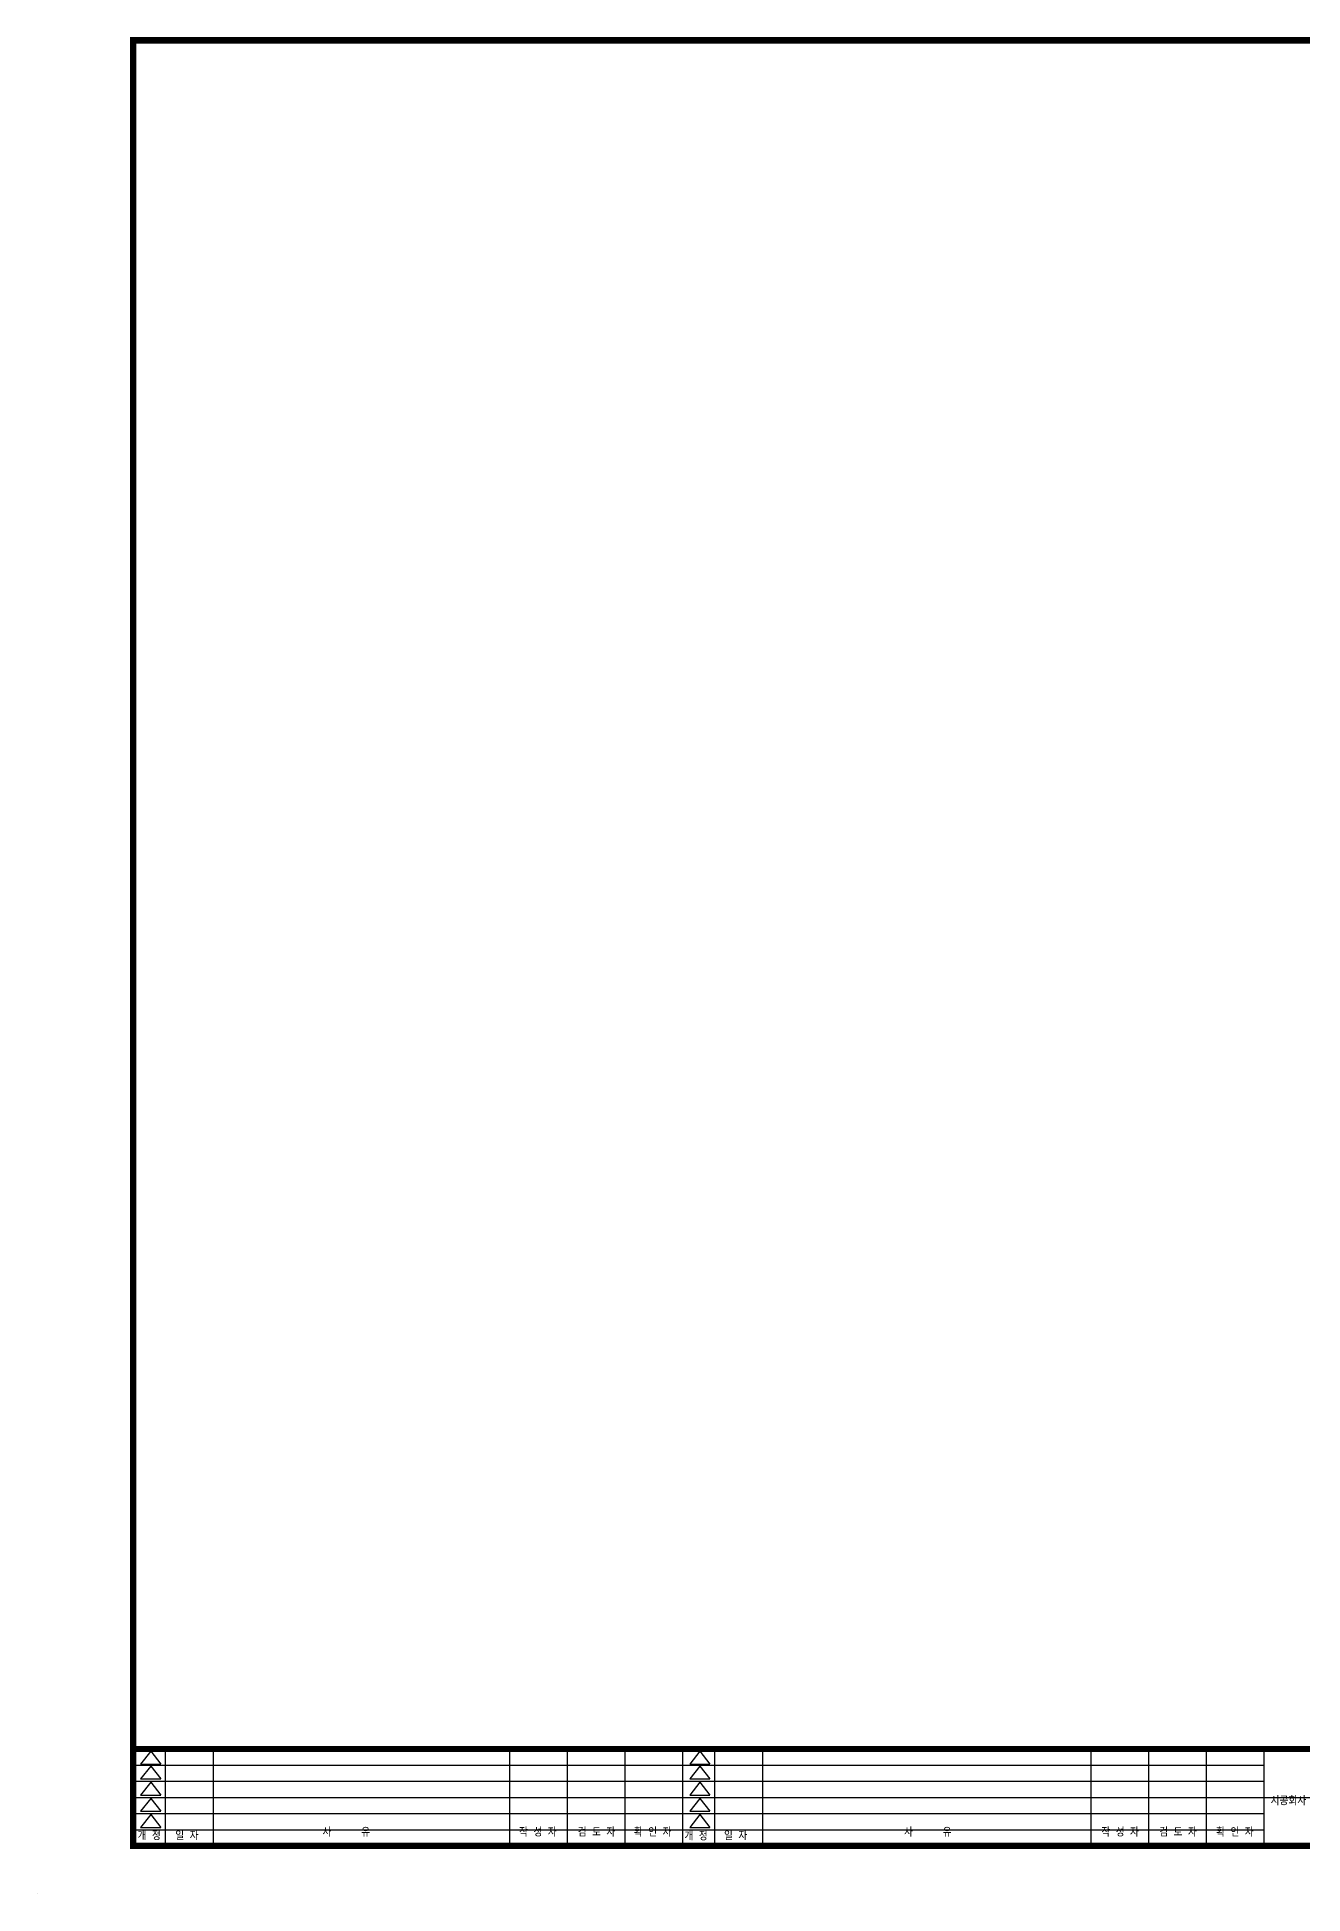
# Model space of a CAD drawing. Extents: x 0 to 841, y 0 to 594.
# Drawn here: x 0 to 395, y 0 to 580 of the extents above; entities that cross this region are included whole.
import ezdxf
from ezdxf.enums import TextEntityAlignment as Align

# ---------------------------------------------------------------- set-up
doc = ezdxf.new("R2010")
doc.units = 0
doc.header["$LTSCALE"] = 700
doc.header["$MEASUREMENT"] = 0
for name, color, linetype in [('BORD', 7, 'CONTINUOUS'), ('CONCM', 3, 'CONTINUOUS'), ('SHLO', 4, 'CONTINUOUS')]:
    doc.layers.add(name, color=color, linetype=linetype)
doc.styles.add('GHM1', font='gem1', dxfattribs={"bigfont": 'ghm1'})
doc.styles.add('GHS', font='romans.shx', dxfattribs={"bigfont": 'ghs.shx'})

msp = doc.modelspace()

# ---------------------------------------------------------------- linework, layer by layer
at = {"layer": 'BORD'}
for p, q in [((35.45, 44.6), (32.31, 40.56)), ((35.45, 44.6), (38.59, 40.56)), ((40, 45.27), (40, 15)), ((55, 45.27), (55, 15)), ((147.5, 45.27), (147.5, 15)), ((165.5, 45.27), (165.5, 15)), ((183.5, 45.27), (183.5, 15)), ((201.5, 45.27), (201.5, 15)), ((206.95, 44.6), (203.81, 40.56)), ((206.95, 44.6), (210.09, 40.56)), ((211.5, 45.27), (211.5, 15)), ((226.5, 45.27), (226.5, 15)), ((329, 45.27), (329, 15)), ((347, 45.27), (347, 15)), ((365, 45.27), (365, 15)), ((383, 45.27), (383, 15)), ((30, 40.22), (383, 40.22)), ((30, 35.18), (383, 35.18)), ((32.31, 40.56), (38.59, 40.56)), ((35.45, 39.92), (32.31, 35.88)), ((32.31, 35.88), (38.59, 35.88)), ((35.45, 34.87), (32.31, 30.84)), ((35.45, 39.92), (38.59, 35.88)), ((35.45, 34.87), (38.59, 30.84)), ((203.81, 40.56), (210.09, 40.56)), ((206.95, 39.92), (203.81, 35.88)), ((203.81, 35.88), (210.09, 35.88)), ((206.95, 34.87), (203.81, 30.84)), ((206.95, 39.92), (210.09, 35.88)), ((206.95, 34.87), (210.09, 30.84)), ((30, 30.13), (598, 30.13)), ((32.31, 30.84), (38.59, 30.84)), ((35.45, 29.83), (32.31, 25.79)), ((35.45, 29.83), (38.59, 25.79)), ((203.81, 30.84), (210.09, 30.84)), ((206.95, 29.83), (203.81, 25.79)), ((206.95, 29.83), (210.09, 25.79)), ((30, 25.09), (383, 25.09)), ((32.31, 25.79), (38.59, 25.79)), ((35.45, 24.78), (32.31, 20.75)), ((35.45, 24.78), (38.59, 20.75)), ((203.81, 25.79), (210.09, 25.79)), ((206.95, 24.78), (203.81, 20.75)), ((206.95, 24.78), (210.09, 20.75)), ((30, 20.04), (383, 20.04)), ((32.31, 20.75), (38.59, 20.75)), ((203.81, 20.75), (210.09, 20.75))]:
    msp.add_line(p, q, dxfattribs=at)
at = {"layer": 'BORD', "const_width": 2}
msp.add_lwpolyline([(30, 15), (30, 579), (826, 579), (826, 15)], close=True, dxfattribs=at)
at = {"layer": 'BORD', "const_width": 1.82}
msp.add_lwpolyline([(30, 45.27), (826, 45.27)], dxfattribs=at)
at = {"layer": 'CONCM'}
msp.add_circle((0, 0), 0.00543, dxfattribs=at)

# ---------------------------------------------------------------- texts
at = {"layer": 'BORD', "style": 'GHS'}
for s, p in [('개 정', (31.37, 16.83)), ('일 자', (43.14, 16.82)), ('개 정', (202.13, 16.73)), ('일 자', (214.48, 16.82))]:
    msp.add_text(s, height=2.5, dxfattribs=at).set_placement(p)
for s, p in [('사     유', (96.52, 17.94)), ('작 성 자', (156.36, 17.94)), ('검 토 자', (174.66, 17.94)), ('확 인 자', (192.2, 17.94)), ('사     유', (278.11, 17.94)), ('작 성 자', (338.16, 17.94)), ('검 토 자', (356.26, 17.94)), ('확 인 자', (374.01, 17.94))]:
    msp.add_text(s, height=2.5, dxfattribs=at).set_placement(p, align=Align.CENTER)
at = {"layer": 'SHLO', "style": 'GHM1'}
msp.add_text('시공회사', height=2.522, dxfattribs=at).set_placement((390.72, 27.72), align=Align.CENTER)

doc.saveas('drawing.dxf')
